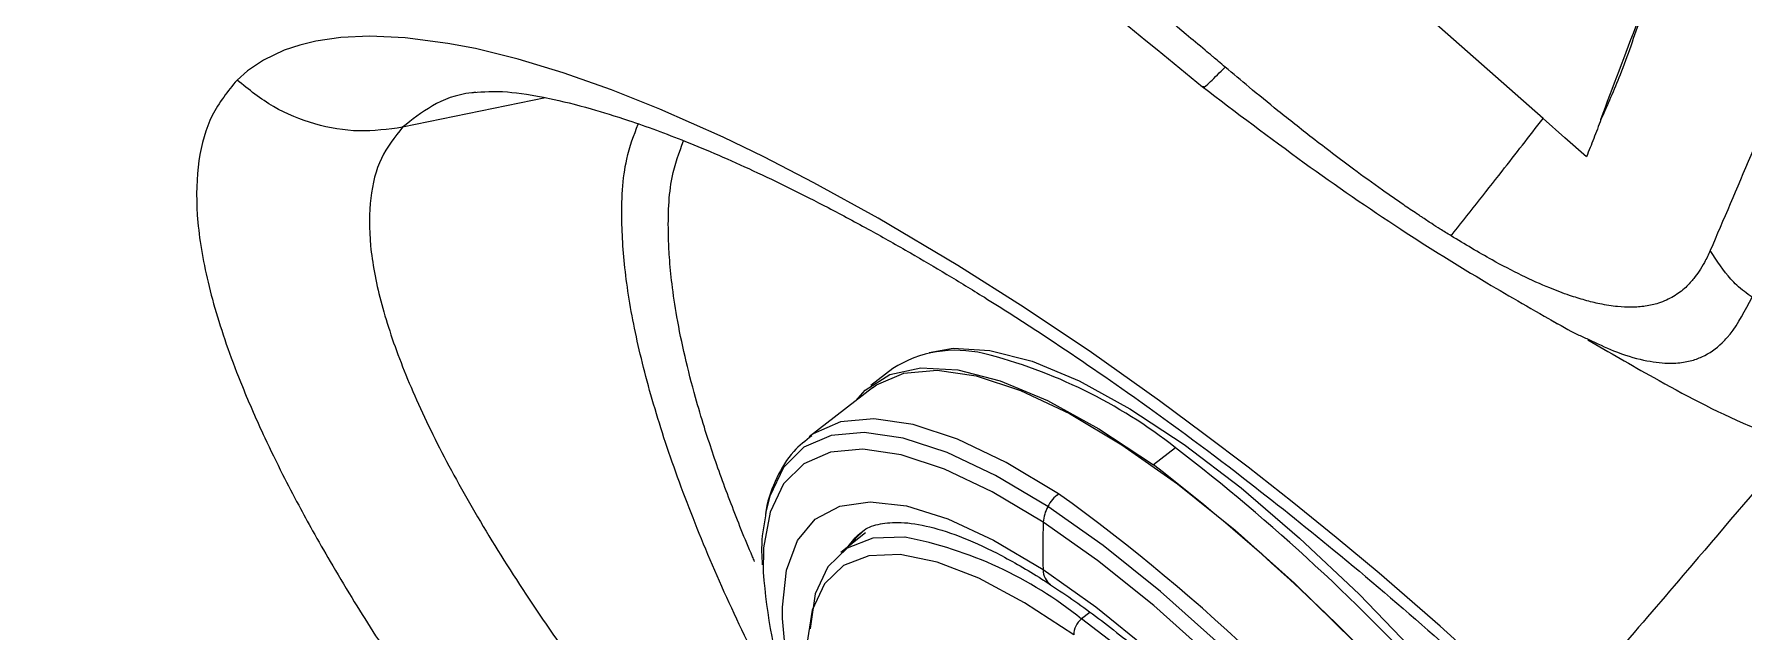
# Model space of a CAD drawing. Extents: x 832 to 912, y 781 to 934.
# Drawn here: x 899.266 to 901.551, y 872.841 to 873.64 of the extents above; entities that cross this region are included whole.
import ezdxf

# ---------------------------------------------------------------- set-up
doc = ezdxf.new("R2010")
doc.units = 0
doc.header["$MEASUREMENT"] = 0
doc.layers.add('1', color=4, linetype='Continuous')

# ---------------------------------------------------------------- blocks, each defined once
blk = doc.blocks.new('2026 SOVEREIGN HL')
at = {"layer": '1', "color": 3, "linetype": 'Continuous', "lineweight": 25}
for p, q in [((69.5532, 76.4322), (69.3633, 76.5998)), ((68.2201, 76.4597), (68.029, 76.4204)), ((68.6841, 76.0981), (68.6546, 76.0753)), ((68.657, 76.0722), (68.5724, 76.0069)), ((68.5745, 76.0084), (68.5724, 76.0069)), ((69.0619, 75.9921), (69.0324, 75.9694)), ((68.6477, 75.8784), (68.6149, 75.852)), ((68.638, 75.8757), (68.6422, 75.8792)), ((68.9475, 75.772), (68.9365, 75.7633))]:
    blk.add_line(p, q, dxfattribs=at)
at = {"layer": '1', "color": 3, "linetype": 'Continuous', "lineweight": 25, "flags": 128}
for points in [[(69.4959, 75.6812), (69.4155, 75.7538), (69.334, 75.8243), (69.2766, 75.8722), (69.2179, 75.9197), (69.159, 75.966), (69.1, 76.0109), (69.0408, 76.0546), (68.9497, 76.1192), (68.8596, 76.1797), (68.771, 76.2359), (68.6648, 76.2989), (68.5786, 76.3464), (68.5117, 76.3808), (68.4574, 76.4071), (68.3729, 76.4447), (68.3083, 76.4705), (68.2437, 76.4933), (68.1834, 76.5115), (68.1263, 76.5255), (68.0896, 76.5326), (68.0323, 76.5401), (67.9851, 76.5421), (67.9464, 76.5403), (67.9129, 76.5354), (67.8917, 76.5303), (67.8708, 76.5233), (67.843, 76.5102), (67.8219, 76.496), (67.8077, 76.4835)], [(69.6112, 76.3808), (69.5822, 76.4065), (69.5532, 76.4322)], [(68.7329, 76.1194), (68.7648, 76.1251), (68.814, 76.1223), (68.8703, 76.1077), (68.933, 76.0815), (69.0011, 76.0442), (69.0737, 75.9963), (69.1496, 75.9384), (69.2279, 75.8714), (69.3073, 75.7963), (69.3866, 75.7142), (69.4648, 75.6262), (69.5407, 75.5338), (69.6132, 75.4381), (69.6811, 75.3406), (69.7003, 75.3115)], [(68.6347, 76.055), (68.6473, 76.069), (68.6803, 76.0899), (68.7217, 76.0989), (68.7712, 76.0961), (68.8278, 76.0814), (68.8909, 76.0551), (68.9594, 76.0176), (69.0324, 75.9694)], [(68.657, 76.0722), (68.6623, 76.076), (68.6987, 76.0919), (68.7434, 76.096), (68.7957, 76.0883), (68.8549, 76.0688), (68.9201, 76.0379), (68.9903, 75.996)], [(68.9058, 75.9307), (68.8356, 75.9726), (68.7704, 76.0035), (68.7112, 76.023), (68.6589, 76.0307), (68.6142, 76.0266), (68.5777, 76.0107), (68.5745, 76.0084)], [(68.8913, 75.9134), (68.8215, 75.955), (68.7568, 75.9857), (68.698, 76.0051), (68.646, 76.0127), (68.6016, 76.0087), (68.5654, 75.9929), (68.538, 75.9656), (68.5197, 75.9273), (68.5142, 75.9049)], [(68.9903, 75.996), (69.0646, 75.9438), (69.1417, 75.8819), (69.2208, 75.8113), (69.3004, 75.733), (69.3796, 75.6481), (69.4571, 75.558), (69.5318, 75.4638), (69.6027, 75.3671), (69.6686, 75.2691), (69.7287, 75.1714), (69.7445, 75.1439)], [(68.8853, 75.8925), (68.8168, 75.9334), (68.7531, 75.9635), (68.6954, 75.9825), (68.6443, 75.9901), (68.6007, 75.9861), (68.5652, 75.9706), (68.5382, 75.9438), (68.5202, 75.9061), (68.5115, 75.8582), (68.5108, 75.8257)], [(68.5369, 75.7639), (68.5367, 75.7789), (68.5421, 75.8286), (68.5568, 75.8681), (68.5806, 75.8967), (68.6132, 75.9141), (68.6541, 75.92), (68.7025, 75.9143), (68.7577, 75.897), (68.8189, 75.8685), (68.8851, 75.8292)], [(69.6735, 74.4004), (69.6846, 74.3997), (69.729, 74.4038), (69.7652, 74.4196), (69.7926, 74.4468), (69.8109, 74.4851), (69.8198, 74.534), (69.8191, 74.5926), (69.8089, 74.6602), (69.7893, 74.7358), (69.7606, 74.8182), (69.7233, 74.9062), (69.6778, 74.9987), (69.6248, 75.0942), (69.5651, 75.1913), (69.4996, 75.2886), (69.4292, 75.3847), (69.355, 75.4782), (69.278, 75.5678), (69.1994, 75.6521), (69.1202, 75.7299), (69.0417, 75.8), (68.9651, 75.8615), (68.8913, 75.9134)], [(68.6465, 75.8825), (68.6338, 75.8705), (68.627, 75.8617)], [(69.1101, 75.7122), (69.0331, 75.7811), (68.9577, 75.8415), (68.8853, 75.8925)], [(68.7005, 75.8726), (68.7004, 75.8726), (68.6576, 75.8711), (68.623, 75.8578), (68.5972, 75.833), (68.5806, 75.797), (68.5735, 75.7505), (68.5735, 75.7503)], [(68.6225, 75.8581), (68.6339, 75.8719), (68.638, 75.8757)], [(68.9259, 75.7419), (68.8602, 75.785), (68.799, 75.8176), (68.7433, 75.8392), (68.694, 75.8493), (68.6521, 75.8478), (68.6181, 75.8348), (68.5928, 75.8104), (68.5764, 75.7751), (68.5694, 75.7294), (68.5691, 75.7156)], [(68.8851, 75.8292), (68.9553, 75.7796), (69.0282, 75.7207)], [(69.3857, 74.5371), (69.3156, 74.5866), (69.2426, 74.6455), (69.1679, 74.7129), (69.0927, 74.7878), (69.0182, 74.8688), (68.9456, 74.9548), (68.8759, 75.0445), (68.8103, 75.1363), (68.7499, 75.2288), (68.6955, 75.3206), (68.6481, 75.4103), (68.6083, 75.4963), (68.5769, 75.5775), (68.5543, 75.6524), (68.5408, 75.7199), (68.5369, 75.7639)], [(69.6517, 74.5108), (69.672, 74.5318), (69.6886, 74.5678), (69.6957, 74.6143), (69.6933, 74.6705), (69.6813, 74.7355), (69.6599, 74.8081), (69.6295, 74.8871), (69.5907, 74.9712), (69.5441, 75.0589), (69.4904, 75.1486), (69.4307, 75.239), (69.3659, 75.3284), (69.2972, 75.4153), (69.2256, 75.4983), (69.1526, 75.5758), (69.0792, 75.6466), (69.0067, 75.7094), (68.9365, 75.7633)]]:
    blk.add_lwpolyline(points, dxfattribs=at)
at = {"layer": '1', "color": 3, "linetype": 'Continuous', "lineweight": 25}
for centre, radius, start, end in [((68.7684, 75.9647), 0.1577, 76.436, 122.2973), ((68.6362, 75.4491), 0.6901, 51.9061, 75.8046), ((67.4172, 73.8527), 2.6986, 31.6971, 52.4484), ((67.3754, 73.8156), 2.7174, 29.4109, 52.4272), ((68.9395, 75.8878), 0.0546, 128.1221, 151.9907), ((67.3795, 73.8207), 2.6042, 22.7612, 54.12), ((68.9342, 75.8897), 0.049, 151.1111, 176.786), ((69.7111, 75.8586), 0.8265, 177.6517, 182.0426), ((68.5988, 75.3438), 0.5384, 51.1657, 79.1192), ((69.406, 75.9024), 0.8985, 184.8995, 206.967), ((68.9087, 75.8284), 0.0236, 178.1409, 234.6829), ((68.9528, 75.7419), 0.0269, 127.3893, 179.9508)]:
    blk.add_arc(centre, radius, start, end, dxfattribs=at)
for points, knots in [([(61.3533, 82.7876), (61.4809, 82.6836), (61.7413, 82.4714), (62.1237, 82.1604), (62.4895, 81.8632), (62.8226, 81.5926), (63.1215, 81.3499), (63.3865, 81.1347), (63.6181, 80.9467), (63.818, 80.7843), (64.0052, 80.6322), (64.1895, 80.4824), (64.3846, 80.3237), (64.5854, 80.1603), (64.7957, 79.9891), (65.0202, 79.8062), (65.2592, 79.6114), (65.5153, 79.4025), (65.7928, 79.1761), (66.1009, 78.9244), (66.4468, 78.6418), (66.8224, 78.3345), (67.2266, 78.0038), (67.6579, 77.651), (68.1234, 77.2704), (68.6072, 76.8749), (68.9361, 76.6068), (69.0982, 76.4746)], [0, 0, 0, 0, 0.049445, 0.100866, 0.148055, 0.191016, 0.22976, 0.263698, 0.293563, 0.319356, 0.341079, 0.366002, 0.390687, 0.416599, 0.443737, 0.472101, 0.503524, 0.536326, 0.571311, 0.611051, 0.655739, 0.705377, 0.75672, 0.812473, 0.872625, 0.937195, 1, 1, 1, 1]), ([(69.6303, 76.431), (69.6467, 76.4741), (69.6794, 76.5602), (69.7343, 76.7073), (69.7936, 76.8716), (69.8593, 77.0552), (69.935, 77.2576), (70.0155, 77.4808), (70.104, 77.7159), (70.2105, 78.0123), (70.3381, 78.3732), (70.4828, 78.7994), (70.6241, 79.2349), (70.7606, 79.6763), (70.8465, 79.9748), (70.8893, 80.1238)], [0, 0, 0, 0, 0.062561, 0.125095, 0.187382, 0.249789, 0.312754, 0.37631, 0.439125, 0.501607, 0.601699, 0.701611, 0.80118, 0.900669, 1, 1, 1, 1]), ([(70.9043, 80.1192), (70.8688, 79.9955), (70.7959, 79.7418), (70.6815, 79.3689), (70.562, 78.9933), (70.4407, 78.6286), (70.3189, 78.2749), (70.2218, 78.0006), (70.1492, 77.7983), (70.0985, 77.6596), (70.0487, 77.5247), (70.0005, 77.3954), (69.9555, 77.2729), (69.9117, 77.1564), (69.8691, 77.0473), (69.8297, 76.9449), (69.7955, 76.8546), (69.7658, 76.7762), (69.737, 76.7032), (69.7098, 76.6351), (69.6819, 76.563), (69.6583, 76.4933), (69.6393, 76.4502), (69.6306, 76.4307)], [0, 0, 0, 0, 0.082249, 0.168726, 0.250938, 0.337837, 0.421226, 0.501438, 0.538138, 0.573957, 0.608923, 0.645818, 0.681064, 0.714276, 0.751294, 0.786327, 0.81865, 0.848238, 0.87506, 0.90615, 0.934321, 0.970126, 1, 1, 1, 1]), ([(71.4033, 80.0951), (71.3547, 79.9641), (71.2576, 79.7018), (71.1039, 79.3133), (70.9468, 78.9287), (70.7861, 78.5503), (70.624, 78.1793), (70.4757, 77.8481), (70.3451, 77.5585), (70.2334, 77.3107), (70.13, 77.0804), (70.0386, 76.8715), (69.9589, 76.6861), (69.8897, 76.5235), (69.8298, 76.3797), (69.7943, 76.2969), (69.7766, 76.2556)], [0, 0, 0, 0, 0.082411, 0.164951, 0.247638, 0.330248, 0.412935, 0.496232, 0.559503, 0.622548, 0.685579, 0.74922, 0.81255, 0.875197, 0.937632, 1, 1, 1, 1]), ([(69.1122, 76.5144), (69.1118, 76.5148), (69.1082, 76.5178), (69.0962, 76.5278), (69.0536, 76.5638), (68.8946, 76.6979), (68.2765, 77.2205), (67.0549, 78.2558), (65.9379, 79.1734), (65.2946, 79.7019)], [0, 0, 0, 0, 0.000353, 0.002828, 0.009436, 0.033986, 0.128384, 0.498019, 1, 1, 1, 1]), ([(69.099, 76.4754), (69.099, 76.475), (69.0985, 76.4725), (69.1072, 76.4795), (69.1213, 76.4938), (69.1283, 76.5008)], [0, 0, 0, 0, 0.078989, 0.544294, 1, 1, 1, 1]), ([(69.1283, 76.5008), (69.1253, 76.5033), (69.1199, 76.5079), (69.1146, 76.5124), (69.1122, 76.5144)], [0, 0, 0, 0, 0.560056, 1, 1, 1, 1]), ([(69.4302, 76.2754), (69.4254, 76.2784), (69.4168, 76.2837), (69.4037, 76.2921), (69.3954, 76.2976), (69.3903, 76.301), (69.3881, 76.3025), (69.3801, 76.3077), (69.3633, 76.3191), (69.335, 76.3389), (69.294, 76.3686), (69.2473, 76.404), (69.201, 76.4408), (69.1623, 76.4723), (69.1389, 76.4919), (69.1283, 76.5008)], [0, 0, 0, 0, 0.046532, 0.082491, 0.126134, 0.126898, 0.132435, 0.147446, 0.203774, 0.295538, 0.422908, 0.605361, 0.758852, 0.890317, 1, 1, 1, 1]), ([(67.8077, 76.4835), (67.7956, 76.4686), (67.7713, 76.4389), (67.7545, 76.3776), (67.752, 76.305), (67.763, 76.2347), (67.7792, 76.1734), (67.7949, 76.125), (67.812, 76.0802), (67.829, 76.0401), (67.8466, 76.0012), (67.8668, 75.9596), (67.8885, 75.918), (67.9097, 75.8792), (67.9331, 75.8382), (67.9688, 75.7785), (68.0122, 75.7103), (68.0565, 75.6449), (68.091, 75.5957), (68.1241, 75.5497), (68.1648, 75.4949), (68.2139, 75.431), (68.2706, 75.3598), (68.332, 75.2855), (68.396, 75.2108), (68.4602, 75.1383), (68.5216, 75.0711), (68.5744, 75.015), (68.6241, 74.9631), (68.6768, 74.9095), (68.732, 74.8546), (68.7775, 74.8105), (68.8021, 74.787), (68.8115, 74.7781)], [0, 0, 0, 0, 0.064064, 0.128098, 0.192063, 0.25592, 0.287805, 0.319644, 0.351432, 0.371978, 0.392341, 0.420429, 0.443415, 0.462094, 0.484111, 0.509448, 0.556253, 0.58889, 0.607481, 0.628991, 0.656308, 0.686905, 0.720751, 0.75781, 0.792077, 0.826221, 0.860244, 0.88727, 0.906315, 0.934634, 0.964848, 0.986628, 1, 1, 1, 1]), ([(68.029, 76.4204), (68.0096, 76.4178), (67.9707, 76.4125), (67.9114, 76.4229), (67.855, 76.4455), (67.8235, 76.4708), (67.8077, 76.4835)], [0, 0, 0, 0, 0.249996, 0.5, 0.749995, 1, 1, 1, 1]), ([(68.1267, 76.467), (68.1249, 76.4668), (68.1016, 76.4648), (68.067, 76.4507), (68.0416, 76.4305), (68.029, 76.4204)], [0, 0, 0, 0, 0.038858, 0.522667, 1, 1, 1, 1]), ([(68.1236, 76.4669), (68.137, 76.468), (68.1612, 76.4701), (68.2179, 76.4612), (68.2735, 76.4477), (68.3365, 76.4284), (68.4081, 76.402), (68.4974, 76.3634), (68.5816, 76.3219), (68.6527, 76.2838), (68.7057, 76.2538), (68.7564, 76.224), (68.8129, 76.1895), (68.8932, 76.1382), (69.0088, 76.0596), (69.142, 75.9614), (69.279, 75.852), (69.4128, 75.7383), (69.503, 75.6538), (69.5502, 75.6094)], [0, 0, 0, 0, 0.09226, 0.167437, 0.224759, 0.267121, 0.324995, 0.387389, 0.45198, 0.487227, 0.519318, 0.54824, 0.57752, 0.61821, 0.686121, 0.772716, 0.840631, 0.916469, 1, 1, 1, 1]), ([(69.0977, 76.475), (69.1429, 76.4406), (69.2298, 76.3747), (69.3566, 76.2871), (69.4703, 76.2164), (69.5409, 76.1759), (69.5725, 76.1579)], [0, 0, 0, 0, 0.2980805, 0.5726712, 0.8093555, 1, 1, 1, 1]), ([(69.4302, 76.2754), (69.4528, 76.3038), (69.4932, 76.3547), (69.5348, 76.4085), (69.5532, 76.4322)], [0, 0, 0, 0, 0.559575, 1, 1, 1, 1]), ([(69.6306, 76.4307), (69.6274, 76.4223), (69.6209, 76.4054), (69.6145, 76.3891), (69.6112, 76.3808)], [0, 0, 0, 0, 0.497509, 1, 1, 1, 1]), ([(68.029, 76.4204), (68.0186, 76.4074), (67.9977, 76.3812), (67.9843, 76.3274), (67.9839, 76.2638), (67.9976, 76.1899), (68.0247, 76.1073), (68.0645, 76.0168), (68.1163, 75.9196), (68.1792, 75.8169), (68.252, 75.71), (68.3338, 75.6), (68.4234, 75.4882), (68.5301, 75.3633), (68.6555, 75.2265), (68.7993, 75.0799), (68.8994, 74.9867), (68.9492, 74.9403)], [0, 0, 0, 0, 0.063987, 0.127976, 0.191932, 0.255815, 0.319578, 0.383171, 0.446539, 0.50963, 0.57239, 0.634774, 0.69675, 0.758298, 0.83965, 0.92021, 1, 1, 1, 1]), ([(68.579, 75.5619), (68.5774, 75.5647), (68.5522, 75.6081), (68.51, 75.6905), (68.454, 75.8076), (68.4076, 75.9199), (68.3705, 76.026), (68.3437, 76.1241), (68.327, 76.2131), (68.3202, 76.2996), (68.3239, 76.3726), (68.3382, 76.4099), (68.3439, 76.4248)], [0, 0, 0, 0, 0.007384, 0.115563, 0.224894, 0.33481, 0.444725, 0.554056, 0.662235, 0.768734, 0.907251, 1, 1, 1, 1]), ([(68.4995, 75.8402), (68.4986, 75.8423), (68.4867, 75.8688), (68.4723, 75.906), (68.4549, 75.9522), (68.443, 75.9863), (68.4313, 76.0221), (68.4185, 76.0652), (68.4058, 76.1149), (68.3955, 76.1655), (68.3889, 76.2094), (68.3855, 76.2451), (68.3833, 76.2946), (68.3854, 76.3514), (68.3987, 76.3868), (68.4046, 76.4024)], [0, 0, 0, 0, 0.0085195, 0.1064412, 0.1560178, 0.2055651, 0.2550523, 0.3154962, 0.4028341, 0.492199, 0.5702479, 0.6371272, 0.6930289, 0.8646266, 1, 1, 1, 1]), ([(70.4494, 76.3102), (70.3826, 76.2295), (70.2471, 76.0658), (70.0568, 75.8365), (69.8696, 75.6124), (69.7493, 75.4704), (69.6885, 75.3987)], [0, 0, 0, 0, 0.240808, 0.488285, 0.741609, 1, 1, 1, 1]), ([(69.7766, 76.2556), (69.7741, 76.2503), (69.7697, 76.2407), (69.7624, 76.2283), (69.7558, 76.2196), (69.7497, 76.2125), (69.7415, 76.2037), (69.728, 76.1938), (69.7099, 76.1854), (69.6906, 76.181), (69.6723, 76.1795), (69.652, 76.1805), (69.6312, 76.1837), (69.6095, 76.189), (69.5872, 76.196), (69.5593, 76.2064), (69.5246, 76.2222), (69.4805, 76.245), (69.4486, 76.2643), (69.4302, 76.2754)], [0, 0, 0, 0, 0.065071, 0.117528, 0.164418, 0.192892, 0.228101, 0.305986, 0.387461, 0.446912, 0.503219, 0.552425, 0.610395, 0.654965, 0.698809, 0.75237, 0.824234, 0.898691, 1, 1, 1, 1]), ([(69.8326, 76.1934), (69.8257, 76.1983), (69.8162, 76.205), (69.7972, 76.2242), (69.7856, 76.2419), (69.7766, 76.2556)], [0, 0, 0, 0, 0.361882, 0.502983, 1, 1, 1, 1]), ([(69.6134, 76.1372), (69.625, 76.1317), (69.6525, 76.1187), (69.6878, 76.1084), (69.7141, 76.1049), (69.7308, 76.1052), (69.7408, 76.1062), (69.7499, 76.1081), (69.7581, 76.1105), (69.7735, 76.1168), (69.7873, 76.1265), (69.7977, 76.1376), (69.8008, 76.1413), (69.8021, 76.1428), (69.814, 76.1574), (69.8234, 76.1757), (69.8326, 76.1934)], [0, 0, 0, 0, 0.086632, 0.204988, 0.316613, 0.359295, 0.40076, 0.440947, 0.479799, 0.517255, 0.67554, 0.723467, 0.734893, 0.744071, 0.751012, 1, 1, 1, 1]), ([(69.5637, 76.1631), (69.5758, 76.1561), (69.5934, 76.1459), (69.6087, 76.1392), (69.6134, 76.1372)], [0, 0, 0, 0, 0.690766, 1, 1, 1, 1]), ([(69.6129, 76.1362), (69.6417, 76.1196), (69.7076, 76.0817), (69.8198, 76.0211), (69.9154, 75.9887), (69.9604, 75.9735)], [0, 0, 0, 0, 0.291855, 0.667489, 1, 1, 1, 1]), ([(68.5759, 76.0081), (68.5674, 76.0015), (68.5479, 75.9866), (68.5281, 75.9519), (68.5163, 75.9227), (68.5142, 75.9038), (68.514, 75.9011)], [0, 0, 0, 0, 0.260548, 0.597174, 0.943458, 1, 1, 1, 1]), ([(69.8911, 75.9988), (69.8445, 75.9438), (69.7325, 75.8118), (69.6263, 75.6887), (69.5644, 75.6169)], [0, 0, 0, 0, 0.416828, 1, 1, 1, 1]), ([(68.514, 75.9011), (68.5114, 75.8871), (68.5077, 75.8669), (68.5092, 75.8429), (68.5097, 75.8355)], [0, 0, 0, 0, 0.691103, 1, 1, 1, 1]), ([(68.64, 75.8764), (68.6413, 75.8778), (68.6475, 75.8846), (68.6623, 75.89), (68.6903, 75.8937), (68.7269, 75.8891), (68.7718, 75.8754), (68.8228, 75.8524), (68.865, 75.8284), (68.8899, 75.8125), (68.895, 75.8091)], [0, 0, 0, 0, 0.043726, 0.207628, 0.352876, 0.507783, 0.658051, 0.808398, 0.960149, 1, 1, 1, 1]), ([(68.895, 75.8091), (68.9058, 75.8019), (68.9369, 75.7811), (68.9911, 75.7401), (69.0576, 75.684), (69.1256, 75.6205), (69.1941, 75.5507), (69.262, 75.4755), (69.3283, 75.3962), (69.3919, 75.3138), (69.4519, 75.2296), (69.5075, 75.1448), (69.5577, 75.0608), (69.602, 74.9787), (69.6396, 74.9), (69.6699, 74.8257), (69.6927, 74.7572), (69.7078, 74.6958), (69.715, 74.6426), (69.715, 74.5987), (69.7085, 74.5653), (69.6988, 74.5439), (69.6905, 74.5364), (69.6869, 74.5332)], [0, 0, 0, 0, 0.026127, 0.075387, 0.124874, 0.174566, 0.224401, 0.27433, 0.324319, 0.374337, 0.424362, 0.474361, 0.524311, 0.574179, 0.623926, 0.673499, 0.722825, 0.771808, 0.820329, 0.868303, 0.915871, 0.963646, 1, 1, 1, 1])]:
    blk.add_open_spline(points, degree=3, knots=knots, dxfattribs=at)

msp = doc.modelspace()

# ---------------------------------------------------------------- block references
at = {"layer": '1'}
msp.add_blockref('2026 SOVEREIGN HL', (831.7292, 797.0948), dxfattribs=at)

doc.saveas('drawing.dxf')
